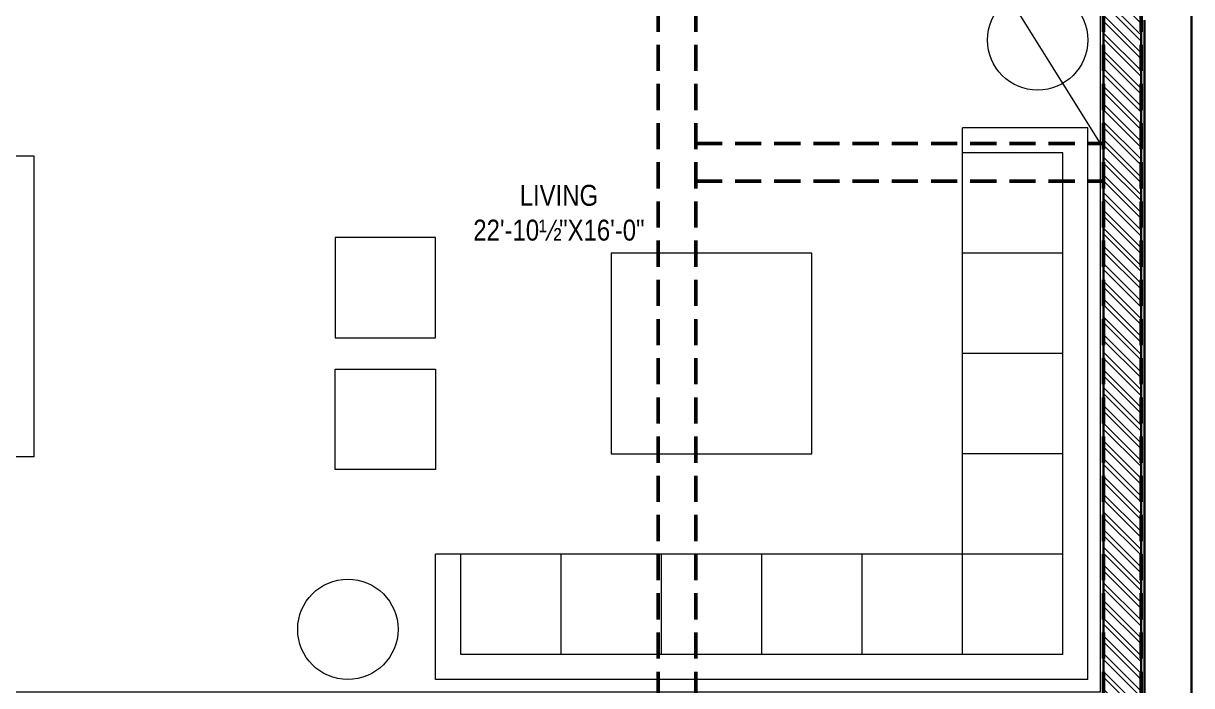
# Model space of a CAD drawing. Header units: inches. Extents: x -190799 to -189704, y -49100 to -46985.
# Drawn here: x -190244.5 to -189965, y -47623.6 to -47465.1 of the extents above; entities that cross this region are included whole.
import ezdxf

# ---------------------------------------------------------------- set-up
doc = ezdxf.new("R2010")
doc.units = ezdxf.units.IN
doc.header["$LTSCALE"] = 25
doc.header["$MEASUREMENT"] = 0
doc.linetypes.add('DASHED2', pattern=[0.375, 0.25, -0.125])
for name, color, linetype, lineweight in [('cross', 1, 'Continuous', 13), ('FURNITURE', 251, 'Continuous', 0), ('PLASTER LINE', 1, 'Continuous', 5), ('PP-BEAM', 104, 'DASHED2', 50), ('PP-ROOM 7', 3, 'Continuous', 13), ('PP-WALL', 7, 'Continuous', 30), ('sechatch', 8, 'Continuous', 0), ('TEXT', 7, 'Continuous', 13)]:
    doc.layers.add(name, color=color, linetype=linetype, lineweight=lineweight)
doc.styles.add('RAJ', font='Arial Narrow.ttf')
pattern_1 = [(315, (-190005.5472, -48317.744), (2.12132, 2.12132), []), (315, (-190005.5472, -48319.1582), (2.12132, 2.12132), [])]

msp = doc.modelspace()

# ---------------------------------------------------------------- hatches: boundary and pattern name
at = {"layer": 'sechatch', "ltscale": 30}
h = msp.add_hatch(dxfattribs=at)
h.set_pattern_fill('ANSI32,_O', color=256, scale=8, angle=270)
h.set_pattern_definition(pattern_1)
h.paths.add_polyline_path([(-189977.1104, -47448.4645), (-189986.1104, -47448.4645), (-189986.1104, -47498.9837), (-189977.1104, -47498.9837)])
h = msp.add_hatch(dxfattribs=at)
h.set_pattern_fill('ANSI32,_O', color=256, scale=8, angle=270)
h.set_pattern_definition(pattern_1)
h.paths.add_polyline_path([(-189977.1104, -47498.9837), (-189986.1104, -47498.9837), (-189986.1104, -47625.8675), (-189977.1104, -47625.8675)])

# ---------------------------------------------------------------- linework, layer by layer
at = {"layer": 'cross'}
msp.add_lwpolyline([(-189986.1104, -47357.3675), (-190015.3057, -47448.3759), (-189986.8604, -47493.8675)], dxfattribs=at)
at = {"layer": 'FURNITURE', "ltscale": 10}
for p, q in [((-189989.8604, -47490.1175), (-190019.8604, -47490.1175)), ((-190019.8604, -47616.1175), (-190019.8604, -47490.1175)), ((-189989.8604, -47622.1175), (-189989.8604, -47490.1175)), ((-190241.9404, -47496.8675), (-190259.9404, -47496.8675)), ((-190241.9404, -47568.8675), (-190241.9404, -47496.8675)), ((-189995.8604, -47496.1175), (-190019.8604, -47496.1175)), ((-189995.8604, -47616.1175), (-189995.8604, -47496.1175)), ((-189995.8604, -47520.1175), (-190019.8604, -47520.1175)), ((-189995.8604, -47544.1175), (-190019.8604, -47544.1175)), ((-189995.8604, -47568.1175), (-190019.8604, -47568.1175)), ((-190241.9404, -47568.8675), (-190259.9404, -47568.8675)), ((-189995.8604, -47592.1175), (-190145.8604, -47592.1175)), ((-190145.8604, -47622.1175), (-190145.8604, -47592.1175)), ((-190139.8604, -47616.1175), (-190139.8604, -47592.1175)), ((-190115.8604, -47616.1175), (-190115.8604, -47592.1175)), ((-190091.8604, -47616.1175), (-190091.8604, -47592.1175)), ((-190067.8604, -47616.1175), (-190067.8604, -47592.1175)), ((-190043.8604, -47616.1175), (-190043.8604, -47592.1175)), ((-189995.8604, -47616.1175), (-190139.8604, -47616.1175)), ((-189989.8604, -47622.1175), (-190145.8604, -47622.1175))]:
    msp.add_line(p, q, dxfattribs=at)
for points in [[(-190145.8604, -47516.3675), (-190169.8604, -47516.3675), (-190169.8604, -47540.3675), (-190145.8604, -47540.3675)], [(-190103.8604, -47568.1175), (-190055.8604, -47568.1175), (-190055.8604, -47520.1175), (-190103.8604, -47520.1175)], [(-190145.8604, -47571.8675), (-190169.8604, -47571.8675), (-190169.8604, -47547.8675), (-190145.8604, -47547.8675)]]:
    msp.add_lwpolyline(points, close=True, dxfattribs=at)
for centre in [(-190001.8604, -47469.1175), (-190166.8604, -47610.1175)]:
    msp.add_circle(centre, 12, dxfattribs=at)
at = {"layer": 'PLASTER LINE', "ltscale": 30}
msp.add_line((-189986.8604, -47434.6175), (-189986.8604, -47625.1175), dxfattribs=at)
at = {"layer": 'PP-BEAM'}
for p, q in [((-190092.6104, -47348.3675), (-190092.6104, -47625.8675)), ((-190083.6104, -47348.3675), (-190083.6104, -47625.8675)), ((-189986.1104, -47348.3675), (-189986.1104, -47634.8675)), ((-189977.1104, -47348.3675), (-189977.1104, -47634.8675)), ((-190083.6104, -47493.8675), (-189986.1104, -47493.8675)), ((-190083.6104, -47502.8675), (-189986.1104, -47502.8675))]:
    msp.add_line(p, q, dxfattribs=at)
at = {"layer": 'PP-ROOM 7', "color": 3, "ltscale": 30}
msp.add_lwpolyline([(-190259.8604, -47434.6175), (-189986.8604, -47434.6175), (-189986.8604, -47625.1175), (-190259.8604, -47625.1175), (-190259.8604, -47434.6175)], dxfattribs=at)
at = {"layer": 'PP-WALL', "ltscale": 10}
for p, q in [((-189965.0167, -47389.877), (-189965.0167, -47648.377)), ((-189965.0167, -47389.877), (-189965.0167, -47648.377)), ((-189977.1104, -47625.8675), (-189977.1104, -47396.3675)), ((-189986.1104, -47625.8675), (-189986.1104, -47433.8675)), ((-189976.2667, -47464.377), (-189976.2667, -47637.127)), ((-189976.2667, -47465.877), (-189976.2667, -47637.127))]:
    msp.add_line(p, q, dxfattribs=at)

# ---------------------------------------------------------------- texts
at = {"layer": 'TEXT', "ltscale": 30, "insert": (-190116.3694, -47510.4676), "char_height": 5, "width": 67.682604, "attachment_point": 5, "style": 'RAJ'}
msp.add_mtext('LIVING\\P22\'-10½"X16\'-0"', dxfattribs=at)

doc.saveas('drawing.dxf')
